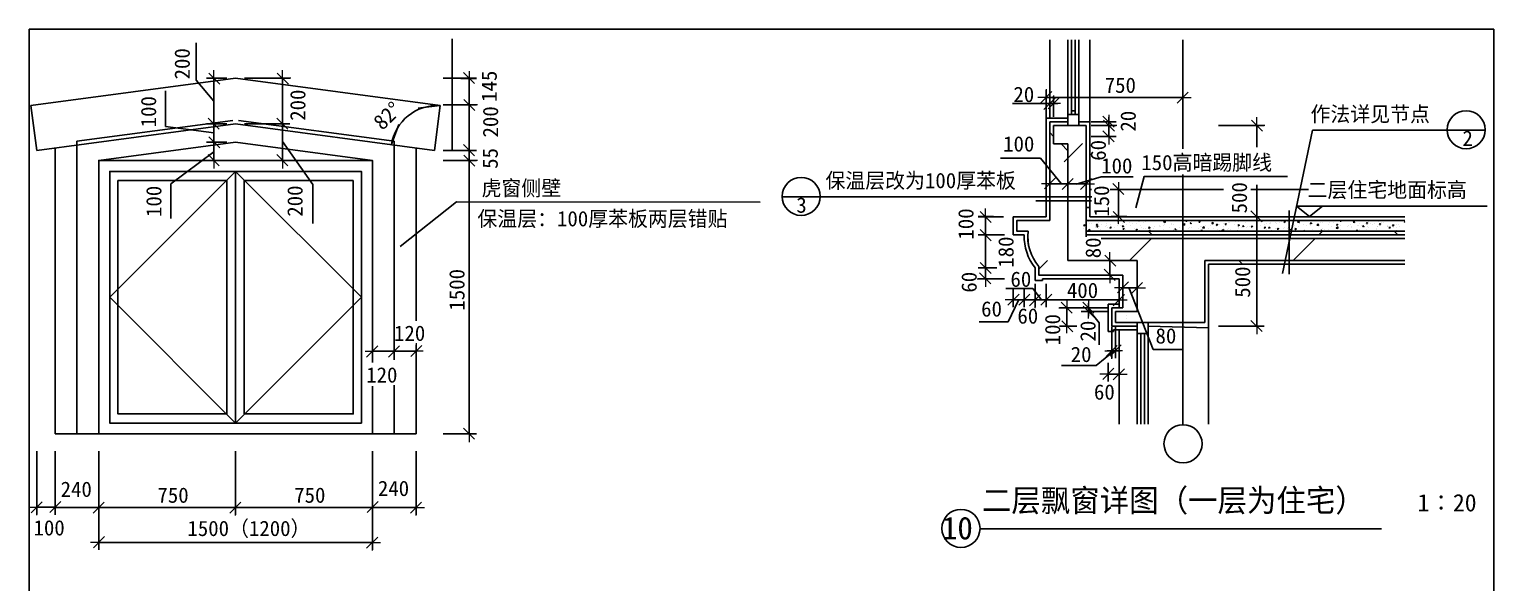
# Model space of a CAD drawing. Header units: metres. Extents: x -684 to 9269, y 2072 to 12817.
# Drawn here: x -684 to 9269, y 9056 to 12817 of the extents above; entities that cross this region are included whole.
import ezdxf

# ---------------------------------------------------------------- set-up
doc = ezdxf.new("R2010")
doc.units = ezdxf.units.M
for name, color, linetype in [('A-AXI', 3, 'Continuous'), ('PUB_DIM', 3, 'Continuous'), ('PUB_TEXT', 7, 'Continuous'), ('S_DOTE', 7, 'Continuous'), ('WINDOW', 2, 'Continuous'), ('WQ', 7, 'Continuous')]:
    doc.layers.add(name, color=color, linetype=linetype)

# ---------------------------------------------------------------- blocks, each defined once
blk = doc.blocks.new('_DIMX')
at = {"lineweight": 15}
for p, q in [((-242.18, 0), (279.02, 0)), ((1.34, -277.9), (0.88, 250))]:
    blk.add_line(p, q, dxfattribs=at)
blk.add_lwpolyline([(-195.8, -197.48), (180.45, 179.87)])

msp = doc.modelspace()

# ---------------------------------------------------------------- hatches: boundary and pattern name
h = msp.add_hatch()
h.set_pattern_fill('ANSI38', scale=371.84)
h.paths.add_polyline_path([(6375.81, 12039.43), (6278.43, 12039.43), (6278.43, 12163.37), (6375.81, 12163.37), (6375.81, 12188.16), (6251.86, 12188.16), (6251.86, 12014.64), (6251.86, 11890.69), (6251.86, 11677.98), (6375.81, 11677.98)])
h.paths.add_polyline_path([(6375.81, 11650.42), (6251.86, 11650.42), (6251.86, 11518.86), (6028.76, 11518.86), (6028.76, 11444.49), (6105.17, 11444.49, 0.21), (6177.5, 11205.58), (6177.5, 11147.02), (6276.65, 11147.02), (6747.64, 11147.02), (6747.64, 10923.92), (6673.82, 10923.92), (6673.82, 10799.97), (6846.8, 10799.97), (6846.8, 10824.76), (6698.61, 10824.76), (6698.61, 10899.13), (6747.65, 10899.13), (6846.8, 10899.13), (6846.8, 11246.18), (6227.34, 11246.18), (6190.16, 11394.91), (6375.81, 11394.91)])
h.paths.add_polyline_path([(6375.81, 11677.98), (6251.86, 11677.98), (6251.86, 11650.42), (6375.81, 11650.42)])
h = msp.add_hatch()
h.set_pattern_fill('ANSI31', scale=1239.5)
h.paths.add_polyline_path([(8665.52, 11394.91), (7879.11, 11394.91), (7879.11, 11246.18), (8665.52, 11246.18)])
h.paths.add_polyline_path([(7879.11, 11394.91), (7832.89, 11394.91), (7832.89, 11246.18), (7879.11, 11246.18)])
h.paths.add_polyline_path([(7832.89, 11394.91), (7156.66, 11394.91), (7156.66, 10824.76), (7305.4, 10824.76), (7305.4, 11246.18), (7832.89, 11246.18)])
h.paths.add_polyline_path([(7156.66, 11394.91), (6474.97, 11394.91), (6474.97, 11711.62), (6351.02, 11711.62), (6351.02, 11394.91), (6190.16, 11394.91), (6227.34, 11246.18), (6846.8, 11246.18), (6846.8, 11101.84), (6846.8, 10899.13), (6698.61, 10899.13), (6698.61, 10824.76), (7156.66, 10824.76)])
h.paths.add_polyline_path([(6474.97, 12163.37), (6204.06, 12163.37), (6204.06, 12089.01), (6351.02, 12089.01), (6351.02, 11734.53), (6474.97, 11734.53)])
h.paths.add_polyline_path([(6474.97, 11734.53), (6351.02, 11734.53), (6351.02, 11711.62), (6474.97, 11711.62)])
h = msp.add_hatch()
h.set_pattern_fill('AN33C', scale=247.89)
h.set_pattern_definition([(45, (0, 0), (-556.53, 556.53), [])])
h.paths.add_polyline_path([(8665.52, 11394.91), (7879.11, 11394.91), (7879.11, 11246.18), (8665.52, 11246.18)])
h.paths.add_polyline_path([(7879.11, 11394.91), (7832.89, 11394.91), (7832.89, 11246.18), (7879.11, 11246.18)])
h.paths.add_polyline_path([(7832.89, 11394.91), (7156.66, 11394.91), (7156.66, 10824.76), (7305.4, 10824.76), (7305.4, 11246.18), (7832.89, 11246.18)])
h.paths.add_polyline_path([(7156.66, 11394.91), (6474.97, 11394.91), (6474.97, 11711.62), (6351.02, 11711.62), (6351.02, 11394.91), (6190.16, 11394.91), (6227.34, 11246.18), (6846.8, 11246.18), (6846.8, 11101.84), (6846.8, 10899.13), (6698.61, 10899.13), (6698.61, 10824.76), (7156.66, 10824.76)])
h.paths.add_polyline_path([(6474.97, 12163.37), (6204.06, 12163.37), (6204.06, 12089.01), (6351.02, 12089.01), (6351.02, 11734.53), (6474.97, 11734.53)])
h.paths.add_polyline_path([(6474.97, 11734.53), (6351.02, 11734.53), (6351.02, 11711.62), (6474.97, 11711.62)])
h = msp.add_hatch()
h.set_pattern_fill('ANSI38', scale=371.84)
h.paths.add_polyline_path([(8665.52, 11444.49), (7879.7, 11444.49), (7879.7, 11419.7), (8665.52, 11419.7)])
h.paths.add_polyline_path([(7879.7, 11444.49), (7833.48, 11444.49), (7833.48, 11419.7), (7879.7, 11419.7)])
h.paths.add_polyline_path([(7833.48, 11444.49), (7156.66, 11444.49), (7156.66, 11419.7), (7833.48, 11419.7)])
h.paths.add_polyline_path([(7156.66, 11444.49), (6474.97, 11444.49), (6474.97, 11419.7), (7156.66, 11419.7)])

# ---------------------------------------------------------------- linework, layer by layer
for p, q in [((6251.86, 12212.95), (6251.86, 12746.17)), ((6375.81, 12237.74), (6375.81, 12746.17)), ((6400.6, 12237.74), (6400.6, 12746.17)), ((6425.39, 12237.74), (6425.39, 12746.17)), ((6450.18, 12237.74), (6450.18, 12746.17)), ((6524.54, 12163.37), (6524.54, 12746.17)), ((451.02, 12472.25), (451.02, 12726.1)), ((571.08, 12329.99), (451.02, 12472.25)), ((241.74, 12156.4), (241.74, 12399.09)), ((6400.6, 12262.53), (6425.39, 12262.53)), ((571.2, 12114.56), (241.74, 12156.4)), ((6227.07, 11989.85), (6227.07, 12212.95)), ((6227.07, 12212.95), (6375.81, 12212.95)), ((6251.86, 12014.64), (6251.86, 12188.16)), ((6251.86, 12188.16), (6375.81, 12188.16)), ((6278.43, 12039.43), (6278.43, 12163.37)), ((6278.43, 12163.37), (6499.75, 12163.37)), ((6375.81, 12163.37), (6375.81, 12237.74)), ((6375.81, 12163.37), (6375.81, 12237.74)), ((6375.81, 12237.74), (6450.18, 12237.74)), ((6375.81, 12237.74), (6450.18, 12237.74)), ((6375.81, 12188.16), (6375.81, 12237.74)), ((6375.81, 12237.74), (6450.18, 12237.74)), ((6375.81, 12188.16), (6375.81, 12163.37)), ((6450.18, 12163.37), (6450.18, 12237.74)), ((6450.18, 12163.37), (6450.18, 12237.74)), ((6450.18, 12237.74), (6450.18, 12163.37)), ((6499.75, 12163.37), (6499.75, 11414.75)), ((6524.54, 11543.6), (6524.54, 12188.16)), ((1037.2, 12055.6), (1242.69, 11762.95)), ((7832.89, 11157.76), (8037.83, 12132.7)), ((8037.83, 12132.7), (9208.57, 12132.7)), ((571.04, 11985.53), (277.87, 11767.95)), ((6227.07, 11989.85), (6227.07, 11989.85)), ((6227.07, 11989.85), (6227.07, 11989.85)), ((6227.07, 11989.85), (6227.07, 11865.9)), ((6251.86, 12014.64), (6251.86, 11890.69)), ((6251.86, 12014.64), (6251.86, 12014.64)), ((6375.81, 12039.43), (6278.43, 12039.43)), ((6375.81, 11246.18), (6375.81, 12039.43)), ((6189.89, 11940.76), (5917.85, 11940.76)), ((6329.39, 11769.33), (6189.89, 11940.76)), ((6227.07, 11543.65), (6227.07, 11865.9)), ((6227.07, 11865.9), (6227.07, 11865.9)), ((6251.86, 11518.86), (6251.86, 11890.69)), ((6251.86, 11890.69), (6251.86, 11890.69)), ((277.87, 11767.95), (277.87, 11530.84)), ((1242.69, 11762.95), (1242.69, 11496.51)), ((6431.91, 11765.17), (6600.43, 11813.55)), ((6600.43, 11813.55), (6819.31, 11813.55)), ((4284.66, 11643.15), (2220.38, 11645.69)), ((6537.26, 11677.98), (4432.75, 11677.98)), ((6535.08, 11650.42), (6157.6, 11650.42)), ((7879.11, 11586.65), (7879.11, 11153.39)), ((6003.97, 11419.7), (6003.97, 11543.65)), ((6003.97, 11543.65), (6227.07, 11543.65)), ((6251.86, 11518.86), (6028.76, 11518.86)), ((6028.76, 11518.86), (6028.76, 11444.49)), ((6482.37, 11482.81), (6488.34, 11489.93)), ((6482.37, 11482.81), (6489.78, 11482.16)), ((6484, 11461.72), (6484, 11461.72)), ((6489.78, 11482.13), (6488.35, 11489.9)), ((6495.27, 11480.6), (6495.27, 11480.6)), ((6495.55, 11471.95), (6495.55, 11471.95)), ((6499.75, 11518.86), (8665.14, 11518.86)), ((6512.92, 11449.69), (6522.58, 11459.75)), ((6512.92, 11449.69), (6523.95, 11447.98)), ((6516.61, 11510.61), (6516.61, 11510.61)), ((6521.34, 11455.74), (6521.34, 11455.74)), ((6523.95, 11447.95), (6522.58, 11459.72)), ((6522.85, 11497), (6522.85, 11497)), ((6524.54, 11543.6), (8665.14, 11543.6)), ((6535.3, 11494.46), (6535.3, 11494.46)), ((6561.43, 11477.81), (6561.43, 11477.81)), ((6562.28, 11472.03), (6562.28, 11472.03)), ((6566.71, 11488.47), (6575.38, 11491.81)), ((6566.71, 11488.47), (6572.87, 11484.32)), ((6567.83, 11484.36), (6567.83, 11484.36)), ((6571.27, 11475.03), (6577.25, 11482.15)), ((6571.27, 11475.03), (6578.68, 11474.38)), ((6572.88, 11484.29), (6575.39, 11491.78)), ((6578.69, 11474.35), (6577.25, 11482.12)), ((6584.98, 11464.46), (6584.98, 11464.46)), ((6586.49, 11505.73), (6586.49, 11505.73)), ((6593.31, 11476.12), (6593.31, 11476.12)), ((6597.53, 11457.15), (6597.53, 11457.15)), ((6601.46, 11491.66), (6601.46, 11491.66)), ((6627.6, 11475.01), (6627.6, 11475.01)), ((6640.12, 11496.77), (6640.12, 11496.77)), ((6640.25, 11482.3), (6640.25, 11482.3)), ((6647.59, 11472.4), (6647.59, 11472.4)), ((6649.09, 11513.66), (6649.09, 11513.66)), ((6660.17, 11467.25), (6666.15, 11474.37)), ((6660.17, 11467.25), (6667.58, 11466.6)), ((6667.59, 11466.57), (6666.15, 11474.34)), ((6667.63, 11488.86), (6667.63, 11488.86)), ((6669.81, 11469.55), (6669.81, 11469.55)), ((6693.76, 11472.22), (6693.76, 11472.22)), ((6711.96, 11481.69), (6711.96, 11481.69)), ((6712.4, 11509.18), (6712.4, 11509.18)), ((6716.95, 11447.8), (6716.95, 11447.8)), ((6718.53, 11492.6), (6718.53, 11492.6)), ((6733.79, 11486.07), (6733.79, 11486.07)), ((6742.1, 11481.96), (6742.1, 11481.96)), ((6744.83, 11478.55), (6753.51, 11481.88)), ((6744.83, 11478.55), (6751, 11474.39)), ((6749.07, 11459.47), (6755.05, 11466.59)), ((6749.07, 11459.47), (6756.48, 11458.82)), ((6749.56, 11496.69), (6749.56, 11496.69)), ((6751, 11474.36), (6753.52, 11481.85)), ((6756.49, 11458.8), (6755.05, 11466.56)), ((6759.93, 11469.42), (6759.93, 11469.42)), ((6763.89, 11453.98), (6763.89, 11453.98)), ((6774.09, 11449.16), (6774.09, 11449.16)), ((6775.6, 11490.42), (6775.6, 11490.42)), ((6796.5, 11502.87), (6796.5, 11502.87)), ((6799.96, 11483.27), (6799.96, 11483.27)), ((6814.38, 11494.37), (6814.38, 11494.37)), ((6826.09, 11466.62), (6826.09, 11466.62)), ((6836.7, 11457.09), (6836.7, 11457.09)), ((6837.97, 11451.69), (6843.95, 11458.82)), ((6837.97, 11451.69), (6845.38, 11451.05)), ((6838.21, 11498.35), (6838.21, 11498.35)), ((6842.17, 11464.29), (6842.17, 11464.29)), ((6845.39, 11451.02), (6843.96, 11458.79)), ((6848.97, 11518.52), (6849.84, 11518.86)), ((6848.97, 11518.52), (6855.14, 11514.37)), ((6855.15, 11514.34), (6856.66, 11518.86)), ((6861.72, 11450.99), (6861.72, 11450.99)), ((6866.12, 11480.48), (6866.12, 11480.48)), ((6873.2, 11468.37), (6873.2, 11468.37)), ((6874.78, 11513.17), (6874.78, 11513.17)), ((6886.66, 11506.78), (6886.66, 11506.78)), ((6892.26, 11463.83), (6892.26, 11463.83)), ((6901.07, 11466.39), (6901.07, 11466.39)), ((6902.58, 11507.65), (6902.58, 11507.65)), ((6905.8, 11517.26), (6905.8, 11517.26)), ((6920.14, 11474.55), (6920.14, 11474.55)), ((6922.96, 11468.62), (6931.64, 11471.95)), ((6922.96, 11468.62), (6929.12, 11464.46)), ((6927.36, 11444.49), (6932.85, 11451.04)), ((6929.13, 11464.43), (6931.64, 11471.92)), ((6932.29, 11477.68), (6932.29, 11477.68)), ((6934.06, 11444.49), (6932.86, 11451.01)), ((6934, 11463.4), (6934, 11463.4)), ((6958.42, 11461.03), (6958.42, 11461.03)), ((6964.71, 11475.11), (6964.71, 11475.11)), ((6966.22, 11516.37), (6966.22, 11516.37)), ((6998.42, 11484.86), (6998.42, 11484.86)), ((6998.45, 11474.89), (6998.45, 11474.89)), ((7006.28, 11475.81), (7006.28, 11475.81)), ((7024.58, 11458.24), (7024.58, 11458.24)), ((7025.61, 11508.88), (7035.19, 11518.86)), ((7025.61, 11508.88), (7036.63, 11507.17)), ((7027.1, 11508.6), (7035.78, 11511.93)), ((7027.1, 11508.6), (7033.26, 11504.44)), ((7027.32, 11483.05), (7027.32, 11483.05)), ((7029.45, 11488.94), (7029.45, 11488.94)), ((7033.27, 11504.41), (7035.78, 11511.9)), ((7036.64, 11507.14), (7035.28, 11518.86)), ((7064.62, 11472.09), (7064.62, 11472.09)), ((7076.39, 11495.12), (7076.39, 11495.12)), ((7078.57, 11488.22), (7078.57, 11488.22)), ((7090.19, 11451.08), (7090.19, 11451.08)), ((7090.75, 11455.44), (7090.75, 11455.44)), ((7091.69, 11492.34), (7091.69, 11492.34)), ((7101.08, 11458.69), (7109.76, 11462.03)), ((7101.08, 11458.69), (7107.25, 11454.54)), ((7107.25, 11454.51), (7109.77, 11462)), ((7122.06, 11456.54), (7122.06, 11456.54)), ((7130.78, 11469.3), (7130.78, 11469.3)), ((7150.85, 11500.62), (7150.85, 11500.62)), ((7153.09, 11460.63), (7153.09, 11460.63)), ((7153.82, 11459.81), (7153.82, 11459.81)), ((7154.67, 11505.43), (7154.67, 11505.43)), ((7155.33, 11501.07), (7155.33, 11501.07)), ((7156.91, 11452.65), (7156.91, 11452.65)), ((7157.89, 11488.36), (7167.54, 11498.42)), ((7157.89, 11488.36), (7168.91, 11486.65)), ((7168.92, 11486.63), (7167.55, 11498.4)), ((7176.38, 11513.81), (7180.61, 11518.86)), ((7176.38, 11513.81), (7183.79, 11513.17)), ((7183.8, 11513.14), (7182.74, 11518.86)), ((7185.69, 11509.51), (7185.69, 11509.51)), ((7196.95, 11466.5), (7196.95, 11466.5)), ((7200.03, 11466.81), (7200.03, 11466.81)), ((7205.22, 11498.67), (7213.9, 11502)), ((7205.22, 11498.67), (7211.39, 11494.51)), ((7211.4, 11494.48), (7213.91, 11501.97)), ((7216.43, 11467.74), (7216.43, 11467.74)), ((7217.94, 11509), (7217.94, 11509)), ((7223.08, 11449.85), (7223.08, 11449.85)), ((7223.13, 11513.03), (7223.13, 11513.03)), ((7232.64, 11515.69), (7232.64, 11515.69)), ((7263.11, 11463.7), (7263.11, 11463.7)), ((7265.28, 11506.04), (7271.26, 11513.16)), ((7265.28, 11506.04), (7272.69, 11505.39)), ((7272.7, 11505.36), (7271.26, 11513.13)), ((7278.31, 11477.11), (7278.31, 11477.11)), ((7279.21, 11448.77), (7287.89, 11452.1)), ((7279.21, 11448.77), (7285.37, 11444.61)), ((7280.81, 11477.04), (7280.81, 11477.04)), ((7282.31, 11518.3), (7282.31, 11518.3)), ((7285.38, 11444.58), (7287.89, 11452.07)), ((7289.24, 11447.06), (7289.24, 11447.06)), ((7290.17, 11467.85), (7299.82, 11477.91)), ((7290.17, 11467.85), (7301.19, 11466.14)), ((7290.3, 11451.49), (7290.3, 11451.49)), ((7301.2, 11466.11), (7299.83, 11477.88)), ((7309.34, 11481.2), (7309.34, 11481.2)), ((7329.28, 11460.91), (7329.28, 11460.91)), ((7344.44, 11485.76), (7344.44, 11485.76)), ((7354.18, 11498.26), (7360.16, 11505.38)), ((7354.18, 11498.26), (7361.59, 11497.61)), ((7356.28, 11487.38), (7356.28, 11487.38)), ((7361.6, 11497.58), (7360.16, 11505.35)), ((7362.58, 11463.89), (7362.58, 11463.89)), ((7383.35, 11488.74), (7392.03, 11492.08)), ((7383.35, 11488.74), (7389.51, 11484.59)), ((7389.52, 11484.56), (7392.03, 11492.05)), ((7395.44, 11458.11), (7395.44, 11458.11)), ((7401.95, 11448.8), (7401.95, 11448.8)), ((7405.54, 11452.44), (7405.54, 11452.44)), ((7407.05, 11493.7), (7407.05, 11493.7)), ((7422.45, 11447.33), (7432.1, 11457.39)), ((7422.45, 11447.33), (7433.47, 11445.62)), ((7433.48, 11445.6), (7432.11, 11457.37)), ((7432.98, 11452.88), (7432.98, 11452.88)), ((7434.56, 11497.68), (7434.56, 11497.68)), ((7434.86, 11476.3), (7434.86, 11476.3)), ((7443.08, 11490.48), (7449.06, 11497.6)), ((7443.08, 11490.48), (7450.49, 11489.83)), ((7450.5, 11489.8), (7449.07, 11497.57)), ((7461.6, 11455.32), (7461.6, 11455.32)), ((7464.56, 11449.09), (7464.56, 11449.09)), ((7465.58, 11501.77), (7465.58, 11501.77)), ((7469.92, 11461.73), (7469.92, 11461.73)), ((7471.43, 11502.99), (7471.43, 11502.99)), ((7479.92, 11459.06), (7479.92, 11459.06)), ((7485.74, 11518.65), (7485.74, 11518.65)), ((7507.15, 11488.71), (7507.15, 11488.71)), ((7512.53, 11507.95), (7512.53, 11507.95)), ((7527.77, 11452.52), (7527.77, 11452.52)), ((7531.98, 11482.7), (7537.96, 11489.82)), ((7531.98, 11482.7), (7539.39, 11482.05)), ((7533.56, 11470.46), (7533.56, 11470.46)), ((7535.06, 11511.72), (7535.06, 11511.72)), ((7536.85, 11461.49), (7536.85, 11461.49)), ((7539.4, 11482.03), (7537.97, 11489.79)), ((7551.91, 11515.86), (7551.91, 11515.86)), ((7558.2, 11469.37), (7558.2, 11469.37)), ((7561.48, 11478.82), (7570.15, 11482.15)), ((7561.48, 11478.82), (7567.64, 11474.66)), ((7567.65, 11474.63), (7570.16, 11482.12)), ((7579.43, 11501.12), (7579.43, 11501.12)), ((7589.23, 11473.45), (7589.23, 11473.45)), ((7590.8, 11518.25), (7590.8, 11518.25)), ((7593.93, 11449.73), (7593.93, 11449.73)), ((7596.16, 11478.39), (7596.16, 11478.39)), ((7609.13, 11473.9), (7609.13, 11473.9)), ((7618.07, 11513.06), (7618.07, 11513.06)), ((7620.89, 11474.92), (7626.86, 11482.05)), ((7620.89, 11474.92), (7628.29, 11474.28)), ((7628.3, 11474.25), (7626.87, 11482.02)), ((7636.17, 11479.63), (7636.17, 11479.63)), ((7651.71, 11513.52), (7651.71, 11513.52)), ((7660.1, 11446.93), (7660.1, 11446.93)), ((7660.54, 11487.68), (7660.54, 11487.68)), ((7665.62, 11518.79), (7665.78, 11518.86)), ((7665.62, 11518.79), (7671.78, 11514.64)), ((7671.79, 11514.61), (7673.22, 11518.86)), ((7681.41, 11486.31), (7681.41, 11486.31)), ((7684.24, 11510.27), (7684.24, 11510.27)), ((7709.79, 11467.15), (7715.76, 11474.27)), ((7709.79, 11467.15), (7717.2, 11466.5)), ((7714.45, 11489.94), (7714.45, 11489.94)), ((7717.2, 11466.47), (7715.77, 11474.24)), ((7722.67, 11455.15), (7722.67, 11455.15)), ((7724.18, 11496.41), (7724.18, 11496.41)), ((7739.6, 11468.89), (7748.28, 11472.22)), ((7739.6, 11468.89), (7745.77, 11464.73)), ((7745.47, 11494.02), (7745.47, 11494.02)), ((7745.77, 11464.7), (7748.29, 11472.19)), ((7750.4, 11507.47), (7750.4, 11507.47)), ((7753.7, 11498.72), (7753.7, 11498.72)), ((7759.81, 11451.32), (7759.81, 11451.32)), ((7785.27, 11463.09), (7785.27, 11463.09)), ((7786.78, 11504.35), (7786.78, 11504.35)), ((7792.42, 11500.2), (7792.42, 11500.2)), ((7798.69, 11459.37), (7804.66, 11466.49)), ((7798.69, 11459.37), (7806.1, 11458.72)), ((7801.03, 11455.34), (7801.03, 11455.34)), ((7806.1, 11458.69), (7804.67, 11466.46)), ((7816.57, 11504.68), (7816.57, 11504.68)), ((7825.98, 11511.12), (7825.98, 11511.12)), ((7838.09, 11461.62), (7838.09, 11461.62)), ((7843.74, 11508.87), (7852.42, 11512.2)), ((7843.74, 11508.87), (7849.91, 11504.71)), ((7849.65, 11472.38), (7849.65, 11472.38)), ((7849.91, 11504.68), (7852.43, 11512.17)), ((7851.16, 11513.64), (7851.16, 11513.64)), ((7869.12, 11465.71), (7869.12, 11465.71)), ((7870.69, 11510.51), (7870.69, 11510.51)), ((7873.32, 11467.75), (7873.32, 11467.75)), ((7882.73, 11501.88), (7882.73, 11501.88)), ((7887.59, 11451.59), (7893.56, 11458.71)), ((7887.59, 11451.59), (7895, 11450.94)), ((7895, 11450.91), (7893.57, 11458.68)), ((7901.72, 11514.59), (7901.72, 11514.59)), ((7913.29, 11481.11), (7913.29, 11481.11)), ((7916.06, 11471.89), (7916.06, 11471.89)), ((7917.73, 11458.96), (7926.4, 11462.3)), ((7917.73, 11458.96), (7923.89, 11454.81)), ((7923.9, 11454.78), (7926.41, 11462.27)), ((7935.13, 11506.52), (7944.79, 11516.58)), ((7935.13, 11506.52), (7946.16, 11504.81)), ((7946.16, 11504.79), (7944.79, 11516.56)), ((7945.6, 11480.16), (7945.6, 11480.16)), ((7948.89, 11499.08), (7948.89, 11499.08)), ((7974.39, 11447.78), (7974.39, 11447.78)), ((7975.89, 11489.04), (7975.89, 11489.04)), ((7977.06, 11444.49), (7982.47, 11450.93)), ((7983.66, 11444.49), (7982.47, 11450.9)), ((7994.34, 11482.19), (7994.34, 11482.19)), ((8015.06, 11496.29), (8015.06, 11496.29)), ((8017.88, 11492.56), (8017.88, 11492.56)), ((8021.87, 11498.94), (8030.55, 11502.27)), ((8021.87, 11498.94), (8028.03, 11494.78)), ((8025.36, 11486.28), (8025.36, 11486.28)), ((8028.04, 11494.75), (8030.55, 11502.24)), ((8038.76, 11457.07), (8038.76, 11457.07)), ((8040.27, 11498.33), (8040.27, 11498.33)), ((8067.41, 11486.01), (8077.07, 11496.07)), ((8067.41, 11486.01), (8078.44, 11484.3)), ((8072.31, 11492.46), (8072.31, 11492.46)), ((8078.44, 11484.27), (8077.07, 11496.04)), ((8081.22, 11493.49), (8081.22, 11493.49)), ((8090.17, 11504.97), (8090.17, 11504.97)), ((8095.85, 11449.04), (8104.53, 11452.37)), ((8095.85, 11449.04), (8102.02, 11444.88)), ((8102.02, 11444.85), (8104.54, 11452.34)), ((8102.4, 11465.8), (8102.4, 11465.8)), ((8103.91, 11507.06), (8103.91, 11507.06)), ((8117.98, 11453.88), (8117.98, 11453.88)), ((8147.39, 11490.7), (8147.39, 11490.7)), ((8149.01, 11457.96), (8149.01, 11457.96)), ((8150.58, 11502.76), (8150.58, 11502.76)), ((8162.45, 11517.38), (8162.45, 11517.38)), ((8165.01, 11473.73), (8165.01, 11473.73)), ((8166.51, 11515), (8166.51, 11515)), ((8181.61, 11506.85), (8181.61, 11506.85)), ((8195.95, 11464.14), (8195.95, 11464.14)), ((8199.69, 11465.49), (8209.35, 11475.55)), ((8199.69, 11465.49), (8210.72, 11463.78)), ((8199.99, 11489.01), (8208.67, 11492.35)), ((8199.99, 11489.01), (8206.16, 11484.86)), ((8206.17, 11484.83), (8208.68, 11492.32)), ((8210.72, 11463.76), (8209.35, 11475.53)), ((8213.55, 11487.9), (8213.55, 11487.9)), ((8226, 11513.71), (8230.31, 11518.86)), ((8226, 11513.71), (8233.4, 11513.06)), ((8228.55, 11513.03), (8228.55, 11513.03)), ((8229.38, 11483.03), (8229.38, 11483.03)), ((8229.61, 11455.83), (8229.61, 11455.83)), ((8233.41, 11513.03), (8232.34, 11518.86)), ((8274.23, 11474.45), (8274.23, 11474.45)), ((8279.72, 11485.11), (8279.72, 11485.11)), ((8291.51, 11450.49), (8291.51, 11450.49)), ((8293.02, 11491.75), (8293.02, 11491.75)), ((8301.9, 11468.24), (8301.9, 11468.24)), ((8305.25, 11478.53), (8305.25, 11478.53)), ((8314.9, 11505.93), (8320.87, 11513.05)), ((8314.9, 11505.93), (8322.31, 11505.28)), ((8322.31, 11505.25), (8320.88, 11513.02)), ((8331.97, 11444.98), (8341.63, 11455.04)), ((8342.86, 11444.49), (8341.63, 11455.01)), ((8345.88, 11482.31), (8345.88, 11482.31)), ((8352.2, 11484.71), (8352.2, 11484.71)), ((8354.12, 11458.43), (8354.12, 11458.43)), ((8355.62, 11499.69), (8355.62, 11499.69)), ((8374.18, 11480.65), (8374.18, 11480.65)), ((8378.12, 11479.09), (8386.8, 11482.42)), ((8378.12, 11479.09), (8384.28, 11474.93)), ((8384.29, 11474.9), (8386.8, 11482.39)), ((8403.8, 11498.16), (8409.77, 11505.28)), ((8403.8, 11498.16), (8411.21, 11497.51)), ((8403.88, 11453.43), (8403.88, 11453.43)), ((8411.21, 11497.48), (8409.78, 11505.25)), ((8412.05, 11479.52), (8412.05, 11479.52)), ((8418.49, 11467.72), (8418.49, 11467.72)), ((8420, 11508.98), (8420, 11508.98)), ((8428.9, 11450.22), (8428.9, 11450.22)), ((8430.47, 11495.02), (8430.47, 11495.02)), ((8446.46, 11493.06), (8446.46, 11493.06)), ((8461.5, 11499.1), (8461.5, 11499.1)), ((8475.84, 11456.4), (8475.84, 11456.4)), ((8476.16, 11465.84), (8476.16, 11465.84)), ((8478.21, 11476.72), (8478.21, 11476.72)), ((8482.13, 11476.45), (8482.13, 11476.45)), ((8482.57, 11518.86), (8488.43, 11514.91)), ((8483.64, 11517.71), (8483.64, 11517.71)), ((8488.43, 11514.88), (8489.77, 11518.86)), ((8492.7, 11490.38), (8498.67, 11497.5)), ((8492.7, 11490.38), (8500.11, 11489.73)), ((8500.11, 11489.7), (8498.68, 11497.47)), ((8508.45, 11505.28), (8508.45, 11505.28)), ((8518.75, 11505.46), (8518.75, 11505.46)), ((8544.38, 11473.92), (8544.38, 11473.92)), ((8544.74, 11484.38), (8544.74, 11484.38)), ((8548.45, 11478.25), (8548.45, 11478.25)), ((8554.12, 11466.7), (8554.12, 11466.7)), ((8556.24, 11469.16), (8564.92, 11472.49)), ((8556.24, 11469.16), (8562.41, 11465)), ((8562.42, 11464.97), (8564.93, 11472.46)), ((8581.6, 11482.6), (8587.58, 11489.72)), ((8581.6, 11482.6), (8589.01, 11481.95)), ((8585.15, 11470.79), (8585.15, 11470.79)), ((8586.72, 11515.59), (8586.72, 11515.59)), ((8589.02, 11481.92), (8587.58, 11489.69)), ((8591.03, 11517.87), (8591.03, 11517.87)), ((8607.61, 11452.42), (8607.61, 11452.42)), ((8609.11, 11493.68), (8609.11, 11493.68)), ((8610.54, 11471.13), (8610.54, 11471.13)), ((8620.73, 11490.66), (8620.73, 11490.66)), ((8632.09, 11476.97), (8632.09, 11476.97)), ((8660.39, 11509.14), (8665.52, 11511.11)), ((8660.39, 11509.14), (8665.52, 11505.68)), ((8661.34, 11517.48), (8661.34, 11517.48)), ((6078.34, 11419.7), (6003.97, 11419.7)), ((6028.76, 11444.49), (6105.17, 11444.49)), ((6499.75, 11444.49), (8665.14, 11444.49)), ((6499.75, 11419.7), (8665.52, 11419.7)), ((6525.25, 11444.74), (6525.25, 11444.74)), ((6605.7, 11394.91), (8665.52, 11394.91)), ((7043.78, 11446.24), (7043.78, 11446.24)), ((7342.94, 11444.5), (7342.94, 11444.5)), ((7659.03, 11446.42), (7659.03, 11446.42)), ((7712.87, 11445.14), (7712.87, 11445.14)), ((8331.97, 11444.98), (8335.1, 11444.49)), ((8397.87, 11446.13), (8397.87, 11446.13)), ((6152.71, 11122.23), (6152.71, 11196.6)), ((6177.5, 11205.58), (6177.5, 11147.02)), ((6846.8, 11246.18), (6375.81, 11246.18)), ((6846.8, 10899.13), (6846.8, 11246.18)), ((8665.52, 11246.18), (7305.4, 11246.18)), ((7305.4, 10824.76), (7305.4, 11246.18)), ((7330.19, 11221.39), (8665.52, 11221.39)), ((7330.19, 10787.58), (7330.19, 11221.39)), ((7330.19, 11077.05), (7330.19, 11221.39)), ((6136.47, 11056.39), (5954, 11056.39)), ((6194.86, 10977.64), (6136.47, 11056.39)), ((6152.71, 11122.23), (6152.71, 11109.84)), ((6152.71, 11109.84), (6202.29, 11109.84)), ((6177.5, 11147.02), (6276.65, 11147.02)), ((6722.86, 11122.23), (6202.29, 11122.23)), ((6202.29, 11109.84), (6202.29, 11122.23)), ((6747.64, 11147.02), (6276.65, 11147.02)), ((6722.86, 10948.71), (6722.86, 11122.23)), ((6747.64, 10923.92), (6747.64, 11147.02)), ((6790.53, 11062.36), (6953.74, 10640.41)), ((6038.67, 10977), (5968.6, 10828.25)), ((6846.8, 10899.13), (6846.8, 11047.87)), ((6514.78, 10912.83), (6587.77, 10822.41)), ((6649.03, 10762.79), (6649.03, 10948.71)), ((6722.86, 10948.71), (6649.03, 10948.71)), ((6747.64, 10923.92), (6673.82, 10923.92)), ((6673.82, 10923.92), (6673.82, 10799.97)), ((6747.64, 10923.92), (6673.82, 10923.92)), ((6673.82, 10799.97), (6673.82, 10899.13)), ((6747.65, 10899.13), (6698.61, 10899.13)), ((6698.61, 10899.13), (6698.61, 10824.76)), ((6846.8, 10899.13), (6698.61, 10899.13)), ((6698.61, 10874.34), (6698.61, 10874.34)), ((6722.86, 10948.71), (6722.86, 10948.71)), ((6747.64, 10923.92), (6747.64, 10923.92)), ((6772.43, 10899.13), (6772.43, 10899.13)), ((5968.6, 10828.25), (5773, 10828.25)), ((6587.77, 10822.41), (6587.77, 10672.19)), ((6686.21, 10762.79), (6649.03, 10762.79)), ((6673.82, 10799.97), (6846.8, 10799.97)), ((6686.21, 10762.79), (6686.21, 10775.19)), ((6846.8, 10775.19), (6686.21, 10775.19)), ((7305.4, 10824.76), (6698.61, 10824.76)), ((6722.86, 10132.51), (6722.86, 10775.19)), ((6846.8, 10799.97), (6747.64, 10799.97)), ((6846.8, 10824.76), (6846.8, 10750.4)), ((6846.8, 10824.76), (6846.8, 10750.4)), ((6846.8, 10750.4), (6921.17, 10750.4)), ((6846.8, 10132.51), (6846.8, 10750.4)), ((6846.8, 10750.4), (6921.17, 10750.4)), ((6871.59, 10132.51), (6871.59, 10750.4)), ((6896.38, 10132.51), (6896.38, 10750.4)), ((6921.17, 10824.76), (6921.17, 10750.4)), ((6921.17, 10750.4), (6921.17, 10824.76)), ((6921.17, 10799.97), (7330.19, 10787.58)), ((6921.17, 10132.51), (6921.17, 10750.4)), ((7330.19, 10787.58), (7330.19, 10132.51)), ((6688.66, 10631.16), (6566.97, 10531.04)), ((6953.74, 10640.41), (7151.31, 10640.41)), ((6566.97, 10531.04), (6330.74, 10531.04))]:
    msp.add_line(p, q)
for points in [[(-684.03, 12817.47), (9269.48, 12817.47), (9269.48, 2071.91), (-684.03, 2071.91)], [(6747.64, 10923.92), (6747.64, 10923.92)]]:
    msp.add_lwpolyline(points, close=True)
for points in [[(2106.47, 12299.8), (1959.15, 12282.39)], [(1776.05, 12030.85), (1826.63, 12170.31)], [(6524.54, 12188.16), (6450.18, 12188.16)], [(6836.46, 11603.72), (6892.92, 11816.56), (7868.29, 11816.56)], [(1836.13, 11340.86), (2220.38, 11645.69)], [(6524.54, 11729.56), (6535.14, 11729.56)], [(6706.07, 11729.56), (7433.71, 11729.56)], [(7619.37, 11729.56), (8010.36, 11729.56)], [(6524.54, 11605.62), (6499.75, 11605.62)], [(7541.9, 11240.32), (7563.81, 11218.41)], [(5778.8, 9422.14), (8505.79, 9422.14)]]:
    msp.add_lwpolyline(points)
msp.add_lwpolyline([(6276.65, 11147.02), (6177.5, 11147.02), (6177.5, 11205.58, -0.21), (6105.17, 11444.49), (6028.76, 11444.49), (6028.76, 11518.86), (6251.86, 11518.86)], format="xyb")
for centre in [(9082.09, 12134.58), (4562.17, 11681.36), (7157.92, 10000), (5648.52, 9424.69)]:
    msp.add_circle(centre, 129.46)
for radius, start, end in [(333.8, 177.81, 219.06), (309.01, 173.02, 220.66)]:
    msp.add_arc((6411.9, 11406.94), radius, start, end)
at = {"layer": 'A-AXI'}
for p, q in [((6251.86, 12219.97), (6251.86, 12362.67)), ((6277.19, 12223.37), (6277.19, 12362.67)), ((6277.19, 12312.67), (5999.45, 12312.67)), ((6251.66, 12312.67), (6251.46, 12312.67)), ((6277.39, 12312.67), (6277.59, 12312.67)), ((6533.08, 12188.16), (6702.67, 12188.16)), ((6533.08, 12163.37), (6702.67, 12163.37)), ((6533.08, 12163.37), (6702.67, 12163.37)), ((6652.67, 12188.36), (6652.67, 12188.56)), ((6652.67, 12163.37), (6652.67, 12188.16)), ((6652.67, 12089.21), (6652.67, 12163.17)), ((6652.67, 12163.17), (6652.67, 12162.97)), ((7399.06, 12163.37), (7708.85, 12163.37)), ((7658.85, 12016.01), (7658.85, 12163.17)), ((6533.08, 12089.01), (6702.67, 12089.01)), ((6251.86, 11854.19), (6251.86, 11717.99)), ((6375.81, 11854.19), (6375.81, 11717.99)), ((6375.81, 11854.19), (6375.81, 11717.99)), ((6499.75, 11854.19), (6499.75, 11717.99)), ((6252.06, 11767.99), (6375.61, 11767.99)), ((6376.01, 11767.99), (6499.55, 11767.99)), ((7658.85, 11543.85), (7658.85, 11759.31)), ((7399.06, 11543.65), (7708.85, 11543.65)), ((7399.06, 11543.65), (7708.85, 11543.65)), ((7658.85, 10800.17), (7658.85, 11543.45)), ((7399.06, 10799.97), (7708.85, 10799.97))]:
    msp.add_line(p, q, dxfattribs=at)
at = {"layer": 'PUB_DIM'}
for p, q in [((658.19, 12484.18), (521.27, 12484.18)), ((571.27, 12483.98), (571.27, 12174.52)), ((778.19, 12484.18), (1087.82, 12484.18)), ((1037.82, 12174.52), (1037.82, 12483.98)), ((2129.2, 12484.18), (2355.73, 12484.18)), ((2305.73, 12484.38), (2305.73, 12484.58)), ((2305.73, 12304.05), (2305.73, 12484.18)), ((6227.08, 11926.25), (6227.08, 12404.35)), ((7156.47, 12354.35), (6227.28, 12354.35)), ((7156.67, 12005.65), (7156.67, 12404.35)), ((2129.2, 12304.05), (2355.73, 12304.05)), ((2129.2, 12304.05), (2355.73, 12304.05)), ((2305.73, 12303.85), (2305.73, 12303.65)), ((2305.73, 11994.39), (2305.73, 12303.85)), ((658.19, 12174.32), (521.27, 12174.32)), ((658.19, 12174.32), (521.27, 12174.32)), ((571.27, 12174.52), (571.27, 12174.72)), ((571.27, 12174.32), (571.27, 12050.02)), ((778.19, 12174.32), (1087.82, 12174.32)), ((778.19, 12174.32), (1087.82, 12174.32)), ((1037.82, 11926.27), (1037.82, 12174.12)), ((658.19, 12050.02), (521.27, 12050.02)), ((658.19, 12050.02), (521.27, 12050.02)), ((571.27, 12049.82), (571.27, 11926.27)), ((571.27, 12049.82), (571.27, 12049.62)), ((2129.2, 11994.19), (2355.73, 11994.19)), ((2129.2, 11994.19), (2355.73, 11994.19)), ((2305.73, 11994.39), (2305.73, 11994.59)), ((2305.73, 11926.07), (2305.73, 11994.19)), ((658.19, 11926.07), (521.27, 11926.07)), ((778.19, 11926.07), (1087.82, 11926.07)), ((2129.2, 11926.07), (2355.73, 11926.07)), ((2129.2, 11926.07), (2355.73, 11926.07)), ((2305.73, 11925.87), (2305.73, 11925.67)), ((2305.73, 10067.09), (2305.73, 11925.87)), ((6663.17, 11729.56), (6769.39, 11729.56)), ((6719.39, 11729.76), (6719.39, 11729.96)), ((6719.39, 11543.65), (6719.39, 11729.56)), ((7928.39, 11614.77), (8105.38, 11614.77)), ((8016.89, 11544.26), (7928.39, 11614.77)), ((8105.38, 11614.77), (8016.89, 11544.26)), ((8072.86, 11614.77), (9225.12, 11614.77)), ((5936.69, 11543.64), (5764.65, 11543.64)), ((5814.65, 11543.44), (5814.65, 11419.9)), ((6653.66, 11543.65), (6769.39, 11543.65)), ((6719.39, 11543.45), (6719.39, 11543.25)), ((5943.97, 11419.7), (5764.65, 11419.7)), ((5936.69, 11419.7), (5764.65, 11419.7)), ((5814.65, 11419.5), (5814.65, 11196.8)), ((5883.54, 11196.6), (5764.65, 11196.6)), ((5891.78, 11196.6), (5764.65, 11196.6)), ((5814.65, 11196.4), (5814.65, 11122.43)), ((6667.09, 11246.18), (6611.42, 11246.18)), ((6661.42, 11245.98), (6661.42, 11147.23)), ((5943.97, 11122.23), (5764.65, 11122.23)), ((6003.96, 11050.56), (6003.96, 10927.84)), ((6078.33, 11053.47), (6078.33, 10927.84)), ((6152.7, 11087.02), (6152.7, 10927.84)), ((6152.7, 11087.02), (6152.7, 10927.84)), ((6227.07, 11087.02), (6227.07, 10927.84)), ((6227.07, 11087.02), (6227.07, 10927.84)), ((6667.09, 11147.03), (6611.42, 11147.03)), ((6722.86, 11087.02), (6722.86, 10927.84)), ((6747.64, 10983.92), (6747.64, 11111.01)), ((6747.84, 11061.01), (6846.6, 11061.01)), ((6846.8, 10983.92), (6846.8, 11111.01)), ((6078.13, 10977.84), (6004.16, 10977.84)), ((6078.33, 11047.64), (6078.33, 10927.84)), ((6152.5, 10977.84), (6078.53, 10977.84)), ((6152.5, 10977.84), (6152.3, 10977.84)), ((6227.07, 10977.84), (6152.7, 10977.84)), ((6722.66, 10977.84), (6227.27, 10977.84)), ((6227.27, 10977.84), (6227.47, 10977.84)), ((6501.93, 10923.92), (6319.04, 10923.92)), ((6369.04, 10924.12), (6369.04, 10924.32)), ((6369.04, 10923.92), (6369.04, 10799.97)), ((6648.13, 10923.92), (6465.23, 10923.92)), ((6648.13, 10899.13), (6465.23, 10899.13)), ((6515.23, 10924.12), (6515.23, 10924.32)), ((6515.23, 10923.92), (6515.23, 10899.13)), ((6515.23, 10898.93), (6515.23, 10898.73)), ((6435.95, 10799.97), (6319.04, 10799.97)), ((6369.04, 10799.77), (6369.04, 10799.57)), ((6673.82, 10795.1), (6673.82, 10582)), ((6698.61, 10795.1), (6698.61, 10582)), ((1647.58, 10628.75), (1647.38, 10628.75)), ((1796.52, 10628.75), (1647.78, 10628.75)), ((1647.78, 10576.55), (1647.78, 10578.75)), ((1796.32, 10628.75), (1796.12, 10628.75)), ((1945.25, 10628.75), (1796.52, 10628.75)), ((1796.52, 10576.55), (1796.52, 10578.75)), ((1796.52, 10576.55), (1796.52, 10578.75)), ((1796.72, 10628.75), (1796.92, 10628.75)), ((1945.25, 10576.55), (1945.25, 10578.75)), ((1945.45, 10628.75), (1945.65, 10628.75)), ((6649.03, 10550.97), (6649.03, 10423.88)), ((6673.62, 10632), (6673.42, 10632)), ((6698.61, 10632), (6673.82, 10632)), ((6698.81, 10632), (6699.01, 10632)), ((6722.86, 10550.97), (6722.86, 10423.88)), ((6649.23, 10473.88), (6722.66, 10473.88)), ((2129.2, 10066.89), (2355.73, 10066.89)), ((-632.81, 9949.5), (-632.81, 9519.61)), ((-508.86, 9949.5), (-508.86, 9517.92)), ((-508.86, 9949.5), (-508.86, 9519.61)), ((-211.4, 9949.5), (-211.4, 9517.92)), ((-211.4, 9949.5), (-211.4, 9517.92)), ((-211.39, 9949.5), (-211.39, 9279.74)), ((718.19, 9949.5), (718.19, 9517.92)), ((718.19, 9949.5), (718.19, 9517.92)), ((1647.78, 9949.5), (1647.78, 9517.92)), ((1647.78, 9949.5), (1647.78, 9517.92)), ((1647.79, 9949.5), (1647.79, 9279.74)), ((1945.25, 9949.5), (1945.25, 9517.92)), ((-633.01, 9569.61), (-633.21, 9569.61)), ((-508.86, 9569.61), (-632.81, 9569.61)), ((-508.66, 9569.61), (-508.46, 9569.61)), ((-508.66, 9567.92), (-211.6, 9567.92)), ((-211.2, 9567.92), (717.99, 9567.92)), ((718.39, 9567.92), (1647.58, 9567.92)), ((1647.98, 9567.92), (1945.05, 9567.92)), ((-211.19, 9329.74), (1647.59, 9329.74))]:
    msp.add_line(p, q, dxfattribs=at)
at = {"layer": 'S_DOTE'}
for p, q in [((7156.66, 12746.17), (7156.66, 12029.69)), ((7156.66, 11831.41), (7156.66, 10132.51))]:
    msp.add_line(p, q, dxfattribs=at)
at = {"layer": 'WINDOW'}
for p, q in [((718.19, 12484.19), (-673.41, 12298.64)), ((718.19, 12484.19), (2109.79, 12298.64)), ((-632.81, 11994.19), (-673.41, 12298.64)), ((718.19, 12174.32), (-632.81, 11994.19)), ((698.53, 12197.45), (-360.13, 12056.29)), ((718.19, 12174.32), (2069.2, 11994.19)), ((737.85, 12197.45), (1796.52, 12056.29)), ((-360.13, 10066.89), (-360.13, 12056.29)), ((1796.52, 10571.33), (1796.52, 12056.29)), ((-508.87, 12010.71), (-508.87, 10066.89)), ((1945.25, 10835.28), (1945.25, 12010.71)), ((1945.25, 10066.89), (1945.25, 10673.21)), ((1796.52, 10066.89), (1796.52, 10398.34)), ((-508.87, 10066.89), (1945.25, 10066.89))]:
    msp.add_line(p, q, dxfattribs=at)
for points in [[(2190.74, 11994.19), (2190.74, 12751.85)], [(2069.2, 11994.19), (2109.79, 12298.64)], [(718.19, 12050.02), (-211.4, 11926.07)], [(718.19, 12050.02), (1647.78, 11926.07)], [(-211.4, 10066.89), (-211.4, 11926.07)], [(1647.78, 10561.16), (1647.78, 11926.07), (-211.4, 11926.07), (-211.4, 10066.89), (1647.78, 10066.89)], [(718.19, 11851.71), (-137.03, 10996.48), (718.19, 10141.26)], [(718.19, 11851.71), (718.19, 11129.42)], [(718.19, 11851.71), (718.19, 10141.26)], [(718.19, 11851.71), (1573.41, 10996.48), (718.19, 10141.26)], [(1647.78, 10552.46), (1647.78, 11926.07)], [(-82.05, 11789.99), (658.82, 11789.99), (658.82, 10202.87), (-82.05, 10202.87), (-82.05, 11789.99)], [(1518.43, 11789.99), (777.56, 11789.99), (777.56, 10202.87), (1518.43, 10202.87), (1518.43, 11789.99)], [(1647.78, 10066.89), (1647.78, 10390.92)], [(1647.78, 10066.89), (1647.78, 10380.53)]]:
    msp.add_lwpolyline(points, dxfattribs=at)
msp.add_lwpolyline([(1573.41, 10141.26), (1573.41, 11851.71), (-137.03, 11851.71), (-137.03, 10141.26)], close=True, dxfattribs=at)
msp.add_arc((2088.03, 11984.77), 314.5, 86.57, 171.41, dxfattribs=at)
at = {"layer": 'WQ'}
for p, q in [((6251.86, 12014.64), (6251.86, 12188.16)), ((6251.86, 12188.16), (6375.81, 12188.16)), ((6278.43, 12039.43), (6278.43, 12163.37)), ((6499.75, 11406.76), (6499.75, 12089.01)), ((6278.43, 12039.43), (6375.81, 12039.43)), ((6375.81, 11394.91), (6375.81, 12039.43)), ((6601.12, 11394.91), (8665.52, 11394.91)), ((6846.8, 11101.84), (6846.8, 11246.18)), ((7305.4, 11246.18), (8665.52, 11246.18)), ((7305.4, 11077.05), (7305.4, 11246.18)), ((6772.43, 10874.34), (6772.43, 10874.34)), ((6772.43, 10849.55), (6772.43, 10849.55)), ((6846.8, 10824.76), (7305.4, 10824.76))]:
    msp.add_line(p, q, dxfattribs=at)

# ---------------------------------------------------------------- block references
at = {"layer": 'A-AXI', "xscale": 0.2, "yscale": 0.2, "zscale": 0.2}
for p in [(6251.86, 12312.67), (6375.81, 11767.99), (6499.75, 11767.99)]:
    msp.add_blockref('_DIMX', p, dxfattribs=at)
for p, rotation in [((6277.19, 12312.67), 180), ((6652.67, 12188.16), 270), ((6652.67, 12163.37), 90), ((7658.85, 12163.37), 90), ((6652.67, 12089.01), 270), ((6251.86, 11767.99), 180), ((7658.85, 11543.65), 270), ((7658.85, 10799.97), 270)]:
    msp.add_blockref('_DIMX', p, dxfattribs=dict(at, rotation=rotation))
at = {"layer": 'PUB_DIM', "xscale": 0.2, "yscale": 0.2, "zscale": 0.2}
for p, rotation in [((571.27, 12484.18), 90), ((1037.82, 12484.18), 90), ((2305.73, 12484.18), 270), ((2305.73, 12303.76), 90), ((6227.08, 12354.35), 180), ((7156.67, 12354.35), 360), ((571.27, 12174.32), 270), ((1037.82, 12174.32), 270), ((571.27, 12050.02), 90), ((571.27, 11926.07), 270), ((1037.82, 11926.07), 270), ((2305.73, 11994.19), 270), ((2305.73, 11926.07), 90), ((6719.39, 11729.56), 270), ((5814.65, 11543.64), 90), ((6719.39, 11543.65), 90), ((5814.65, 11419.7), 90), ((5814.65, 11196.6), 90), ((6661.42, 11246.18), 90), ((5814.65, 11122.23), 270), ((6661.42, 11147.03), 270), ((6747.64, 11061.01), 180), ((6003.96, 10977.84), 180), ((6078.33, 10977.84), 180), ((6152.7, 10977.84), 360), ((6227.07, 10977.84), 180), ((6369.04, 10923.92), 270), ((6515.23, 10923.92), 270), ((6515.23, 10899.13), 90), ((6722.86, 10977.84), 360), ((6369.04, 10799.97), 90), ((1945.25, 10628.75), 180), ((6698.61, 10632), 180), ((6649.03, 10473.88), 180), ((2305.73, 10066.89), 270), ((-508.86, 9567.92), 180), ((1647.78, 9567.92), 180), ((-211.39, 9329.74), 180)]:
    msp.add_blockref('_DIMX', p, dxfattribs=dict(at, rotation=rotation))
for p in [(6846.8, 11061.01), (1647.78, 10628.75), (1796.52, 10628.75), (6673.82, 10632), (6722.86, 10473.88), (-632.81, 9569.61), (-211.4, 9567.92), (718.19, 9567.92), (1945.25, 9567.92), (1647.79, 9329.74)]:
    msp.add_blockref('_DIMX', p, dxfattribs=at)

# ---------------------------------------------------------------- texts
for s, rotation, p in [('200', 90, (406.91, 12476.93)), ('145', 90, (2493.55, 12324.06)), ('750', 360, (6625.45, 12385.39)), ('100', 90, (178.3, 12151.07)), ('200', 90, (1192.76, 12195.5)), ('82°', 43.78, (1715.45, 12125.68)), ('200', 90, (2502.64, 12082.01)), ('20', 90, (6836.5, 12122.09)), ('60', 90, (6633.09, 11923.78)), ('55', 90, (2500.02, 11869.08)), ('100', 90, (214.19, 11541.57)), ('200', 90, (1173.61, 11543.49)), ('150', 90, (6655.4, 11543.4)), ('500', 90, (7592.43, 11566.13)), ('100', 90, (5733.71, 11387.91)), ('180', 90, (6005.95, 11196.63)), ('80', 90, (6598.62, 11260.94)), ('1500', 90, (2274.17, 10905.27)), ('60', 90, (5755.23, 11027.36)), ('60', 360, (5984.75, 11066.87)), ('500', 90, (7614.31, 10992.94)), ('400', 360, (6368.46, 10990.85)), ('60', 360, (5785.61, 10864.78)), ('60', 360, (6032.1, 10816.72)), ('100', 90, (6322.98, 10669.56)), ('20', 90, (6563.19, 10695.32))]:
    msp.add_text(s, height=104, rotation=rotation).set_placement(p)
for s, height, p in [('20', 104, (6004.86, 12322.93)), ('作法详见节点', 104, (8024.47, 12189.33)), ('100', 104, (5935.11, 11986.58)), ('2', 104, (9057.08, 12024.45)), ('150高暗踢脚线', 104, (6874.38, 11859.97)), ('保温层改为100厚苯板', 104, (4727.67, 11737.5)), ('100', 104, (6601.56, 11837.52)), ('二层住宅地面标高', 104, (8004.82, 11674.4)), ('3', 104, (4529.29, 11570.48)), ('120', 104, (1794.98, 10699.46)), ('80', 104, (6970.72, 10681.58)), ('20', 104, (6394.44, 10555.59)), ('120', 104, (1606.09, 10416.09)), ('60', 104, (6552.41, 10300.17)), ('240', 104, (-471.12, 9638.99)), ('750', 104, (186.98, 9598.96)), ('750', 104, (1116.57, 9598.96)), ('240', 104, (1685.4, 9644.84)), ('二层飘窗详图（一层为住宅）   ', 154, (5790.72, 9538.3)), ('1∶20', 118, (8751.58, 9540.53)), ('100', 104, (-655.34, 9377)), ('1500（1200）', 104, (390.68, 9372.91)), ('10', 154, (5519.62, 9350.02))]:
    msp.add_text(s, height=height).set_placement(p)
at = {"layer": 'PUB_TEXT'}
for s, p in [('虎窗侧壁', (2390.25, 11686.07)), ('保温层：100厚苯板两层错贴', (2361.99, 11478.19))]:
    msp.add_text(s, height=104, dxfattribs=at).set_placement(p)

doc.saveas('drawing.dxf')
